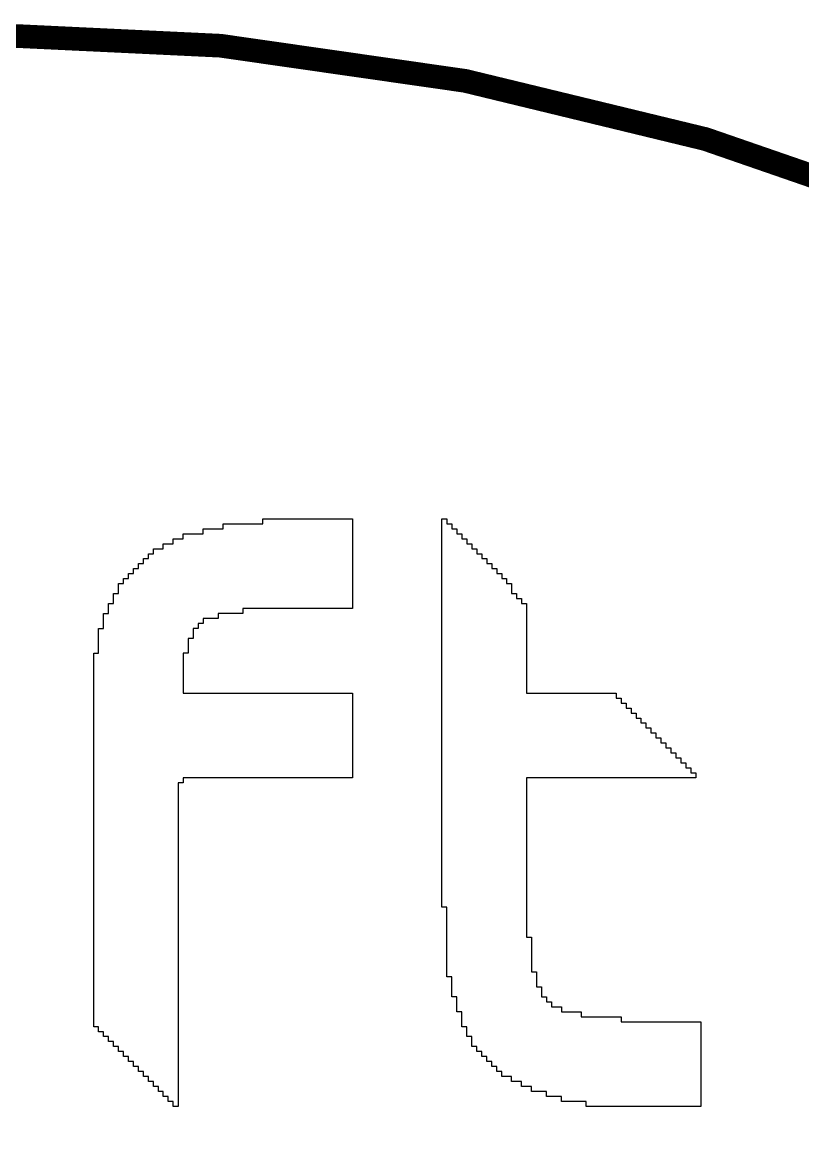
# Model space of a CAD drawing. Header units: millimetres. Extents: x -12.6 to 12.6, y -11.9 to 11.1.
# Drawn here: x 0.205 to 3.506, y 6.374 to 11.05 of the extents above; entities that cross this region are included whole.
import ezdxf

# ---------------------------------------------------------------- set-up
doc = ezdxf.new("R2010")
doc.units = ezdxf.units.MM
for name, color, linetype in [('BottomLayer', 5, 'Continuous'), ('Mechanical1', 6, 'Continuous'), ('TopLayer', 1, 'Continuous'), ('TopOverlay', 2, 'Continuous')]:
    doc.layers.add(name, color=color, linetype=linetype)

msp = doc.modelspace()

# ---------------------------------------------------------------- linework, layer by layer
at = {"layer": 'BottomLayer'}
for p, q in [((0, 11), (0.4322, 11)), ((0.4322, 11), (1.2939, 10.9322)), ((1.2939, 10.9322), (2.1476, 10.797)), ((2.1476, 10.797), (2.9881, 10.5952)), ((2.9881, 10.5952), (3.8102, 10.3281))]:
    msp.add_line(p, q, dxfattribs=at)
at = {"layer": 'Mechanical1', "const_width": 0.1}
msp.add_lwpolyline([(-10.8839, 1.5937, -0.864236), (10.8839, 1.5937)], format="xyb", dxfattribs=at)
at = {"layer": 'TopLayer'}
for p, q in [((0, 11), (0.4322, 11)), ((0.4322, 11), (1.2939, 10.9322)), ((1.2939, 10.9322), (2.1476, 10.797)), ((2.1476, 10.797), (2.9881, 10.5952)), ((2.9881, 10.5952), (3.8102, 10.3281))]:
    msp.add_line(p, q, dxfattribs=at)
at = {"layer": 'TopOverlay'}
for p, q in [((1.2225, 8.9304), (1.2225, 8.9514)), ((1.2225, 8.9514), (1.6011, 8.9514)), ((1.6011, 8.9514), (1.6011, 8.9304)), ((1.9798, 8.9304), (1.9798, 8.9514)), ((1.9798, 8.9514), (2.0008, 8.9514)), ((2.0008, 8.9514), (2.0008, 8.9304)), ((0.8859, 8.8673), (0.8859, 8.8883)), ((0.8859, 8.8883), (0.9701, 8.8883)), ((0.9701, 8.8883), (0.9701, 8.9094)), ((0.9701, 8.9094), (1.0542, 8.9094)), ((1.0542, 8.9094), (1.0542, 8.9304)), ((1.0542, 8.9304), (1.2225, 8.9304)), ((1.6011, 8.9304), (1.6011, 8.9094)), ((1.6011, 8.9094), (1.6011, 8.8883)), ((1.6011, 8.8883), (1.6011, 8.8673)), ((1.9798, 8.9094), (1.9798, 8.9304)), ((1.9798, 8.8883), (1.9798, 8.9094)), ((1.9798, 8.8673), (1.9798, 8.8883)), ((2.0008, 8.9304), (2.0218, 8.9304)), ((2.0218, 8.9304), (2.0218, 8.9094)), ((2.0218, 8.9094), (2.0429, 8.9094)), ((2.0429, 8.9094), (2.0429, 8.8883)), ((2.0429, 8.8883), (2.0639, 8.8883)), ((2.0639, 8.8883), (2.0639, 8.8673)), ((0.8018, 8.8252), (0.8018, 8.8463)), ((0.8018, 8.8463), (0.8438, 8.8463)), ((0.8438, 8.8463), (0.8438, 8.8673)), ((0.8438, 8.8673), (0.8859, 8.8673)), ((1.6011, 8.8673), (1.6011, 8.8463)), ((1.6011, 8.8463), (1.6011, 8.8252)), ((1.9798, 8.8463), (1.9798, 8.8673)), ((1.9798, 8.8252), (1.9798, 8.8463)), ((2.0639, 8.8673), (2.0849, 8.8673)), ((2.0849, 8.8673), (2.0849, 8.8463)), ((2.0849, 8.8463), (2.106, 8.8463)), ((2.106, 8.8463), (2.106, 8.8252)), ((0.7387, 8.7832), (0.7387, 8.8042)), ((0.7387, 8.8042), (0.7597, 8.8042)), ((0.7597, 8.8042), (0.7597, 8.8252)), ((0.7597, 8.8252), (0.8018, 8.8252)), ((1.6011, 8.8252), (1.6011, 8.8042)), ((1.6011, 8.8042), (1.6011, 8.7832)), ((1.9798, 8.8042), (1.9798, 8.8252)), ((1.9798, 8.7832), (1.9798, 8.8042)), ((2.106, 8.8252), (2.127, 8.8252)), ((2.127, 8.8252), (2.127, 8.8042)), ((2.127, 8.8042), (2.148, 8.8042)), ((2.148, 8.8042), (2.148, 8.7832)), ((0.6966, 8.7411), (0.6966, 8.7621)), ((0.6966, 8.7621), (0.7176, 8.7621)), ((0.7176, 8.7621), (0.7176, 8.7832)), ((0.7176, 8.7832), (0.7387, 8.7832)), ((1.6011, 8.7832), (1.6011, 8.7621)), ((1.6011, 8.7621), (1.6011, 8.7411)), ((1.9798, 8.7621), (1.9798, 8.7832)), ((1.9798, 8.7411), (1.9798, 8.7621)), ((2.148, 8.7832), (2.1691, 8.7832)), ((2.1691, 8.7832), (2.1691, 8.7621)), ((2.1691, 8.7621), (2.1901, 8.7621)), ((2.1901, 8.7621), (2.1901, 8.7411)), ((0.6335, 8.678), (0.6335, 8.699)), ((0.6335, 8.699), (0.6545, 8.699)), ((0.6545, 8.699), (0.6545, 8.7201)), ((0.6545, 8.7201), (0.6756, 8.7201)), ((0.6756, 8.7201), (0.6756, 8.7411)), ((0.6756, 8.7411), (0.6966, 8.7411)), ((1.6011, 8.7411), (1.6011, 8.7201)), ((1.6011, 8.7201), (1.6011, 8.699)), ((1.6011, 8.699), (1.6011, 8.678)), ((1.9798, 8.7201), (1.9798, 8.7411)), ((1.9798, 8.699), (1.9798, 8.7201)), ((1.9798, 8.678), (1.9798, 8.699)), ((2.1901, 8.7411), (2.2111, 8.7411)), ((2.2111, 8.7411), (2.2111, 8.7201)), ((2.2111, 8.7201), (2.2322, 8.7201)), ((2.2322, 8.7201), (2.2322, 8.699)), ((2.2322, 8.699), (2.2532, 8.699)), ((2.2532, 8.699), (2.2532, 8.678)), ((0.6125, 8.6569), (0.6125, 8.678)), ((0.6125, 8.678), (0.6335, 8.678)), ((0.6125, 8.6359), (0.6125, 8.6569)), ((1.6011, 8.678), (1.6011, 8.6569)), ((1.6011, 8.6569), (1.6011, 8.6359)), ((1.9798, 8.6569), (1.9798, 8.678)), ((1.9798, 8.6359), (1.9798, 8.6569)), ((2.2532, 8.678), (2.2742, 8.678)), ((2.2742, 8.678), (2.2742, 8.6569)), ((2.2742, 8.6569), (2.2742, 8.6359)), ((0.5914, 8.6149), (0.5914, 8.6359)), ((0.5914, 8.6359), (0.6125, 8.6359)), ((0.5914, 8.5938), (0.5914, 8.6149)), ((1.6011, 8.6359), (1.6011, 8.6149)), ((1.6011, 8.6149), (1.6011, 8.5938)), ((1.9798, 8.6149), (1.9798, 8.6359)), ((1.9798, 8.5938), (1.9798, 8.6149)), ((2.2742, 8.6359), (2.2953, 8.6359)), ((2.2953, 8.6359), (2.2953, 8.6149)), ((2.2953, 8.6149), (2.3163, 8.6149)), ((2.3163, 8.6149), (2.3163, 8.5938)), ((0.5704, 8.5728), (0.5704, 8.5938)), ((0.5704, 8.5938), (0.5914, 8.5938)), ((0.5704, 8.5518), (0.5704, 8.5728)), ((1.6011, 8.5728), (1.1383, 8.5728)), ((1.1383, 8.5728), (1.1383, 8.5518)), ((1.6011, 8.5938), (1.6011, 8.5728)), ((1.9798, 8.5728), (1.9798, 8.5938)), ((1.9798, 8.5518), (1.9798, 8.5728)), ((2.3163, 8.5938), (2.3374, 8.5938)), ((2.3374, 8.5938), (2.3374, 8.5728)), ((2.3374, 8.5728), (2.3374, 8.5518)), ((0.5493, 8.5307), (0.5493, 8.5518)), ((0.5493, 8.5518), (0.5704, 8.5518)), ((0.5493, 8.5097), (0.5493, 8.5307)), ((1.0332, 8.5307), (0.9701, 8.5307)), ((0.9701, 8.5307), (0.9701, 8.5097)), ((1.1383, 8.5518), (1.0332, 8.5518)), ((1.0332, 8.5518), (1.0332, 8.5307)), ((1.9798, 8.5307), (1.9798, 8.5518)), ((1.9798, 8.5097), (1.9798, 8.5307)), ((2.3374, 8.5518), (2.3374, 8.5307)), ((2.3374, 8.5307), (2.3374, 8.5097)), ((0.5283, 8.4676), (0.5283, 8.4887)), ((0.5283, 8.4887), (0.5493, 8.4887)), ((0.5283, 8.4466), (0.5283, 8.4676)), ((0.5493, 8.4887), (0.5493, 8.5097)), ((0.949, 8.4887), (0.928, 8.4887)), ((0.928, 8.4887), (0.928, 8.4676)), ((0.928, 8.4676), (0.928, 8.4466)), ((0.9701, 8.5097), (0.949, 8.5097)), ((0.949, 8.5097), (0.949, 8.4887)), ((1.9798, 8.4887), (1.9798, 8.5097)), ((1.9798, 8.4676), (1.9798, 8.4887)), ((1.9798, 8.4466), (1.9798, 8.4676)), ((2.3374, 8.5097), (2.3374, 8.4887)), ((2.3374, 8.4887), (2.3374, 8.4676)), ((2.3374, 8.4676), (2.3374, 8.4466)), ((0.5283, 8.4256), (0.5283, 8.4466)), ((0.5283, 8.4045), (0.5283, 8.4256)), ((0.928, 8.4466), (0.9069, 8.4466)), ((0.9069, 8.4466), (0.9069, 8.4256)), ((0.9069, 8.4256), (0.9069, 8.4045)), ((1.9798, 8.4256), (1.9798, 8.4466)), ((1.9798, 8.4045), (1.9798, 8.4256)), ((2.3374, 8.4466), (2.3374, 8.4256)), ((2.3374, 8.4256), (2.3374, 8.4045)), ((0.5073, 8.3625), (0.5073, 8.3835)), ((0.5073, 8.3835), (0.5283, 8.3835)), ((0.5283, 8.3835), (0.5283, 8.4045)), ((0.9069, 8.3835), (0.8859, 8.3835)), ((0.8859, 8.3835), (0.8859, 8.3625)), ((0.9069, 8.4045), (0.9069, 8.3835)), ((1.9798, 8.3835), (1.9798, 8.4045)), ((1.9798, 8.3625), (1.9798, 8.3835)), ((2.3374, 8.4045), (2.3374, 8.3835)), ((2.3374, 8.3835), (2.3374, 8.3625)), ((0.5073, 8.3414), (0.5073, 8.3625)), ((0.5073, 8.3204), (0.5073, 8.3414)), ((0.8859, 8.3625), (0.8859, 8.3414)), ((0.8859, 8.3414), (0.8859, 8.3204)), ((1.9798, 8.3414), (1.9798, 8.3625)), ((1.9798, 8.3204), (1.9798, 8.3414)), ((2.3374, 8.3625), (2.3374, 8.3414)), ((2.3374, 8.3414), (2.3374, 8.3204)), ((0.5073, 8.2993), (0.5073, 8.3204)), ((0.5073, 8.2783), (0.5073, 8.2993)), ((0.5073, 8.2573), (0.5073, 8.2783)), ((0.8859, 8.3204), (0.8859, 8.2993)), ((0.8859, 8.2993), (0.8859, 8.2783)), ((0.8859, 8.2783), (0.8859, 8.2573)), ((1.9798, 8.2993), (1.9798, 8.3204)), ((1.9798, 8.2783), (1.9798, 8.2993)), ((1.9798, 8.2573), (1.9798, 8.2783)), ((2.3374, 8.3204), (2.3374, 8.2993)), ((2.3374, 8.2993), (2.3374, 8.2783)), ((2.3374, 8.2783), (2.3374, 8.2573)), ((0.5073, 8.2362), (0.5073, 8.2573)), ((0.5073, 8.2152), (0.5073, 8.2362)), ((0.8859, 8.2573), (0.8859, 8.2362)), ((0.8859, 8.2362), (0.8859, 8.2152)), ((1.9798, 8.2362), (1.9798, 8.2573)), ((1.9798, 8.2152), (1.9798, 8.2362)), ((2.3374, 8.2573), (2.3374, 8.2362)), ((2.3374, 8.2362), (2.3374, 8.2152)), ((0.5073, 8.1942), (0.5073, 8.2152)), ((0.5073, 8.1731), (0.5073, 8.1942)), ((0.8859, 8.2152), (1.6011, 8.2152)), ((1.6011, 8.2152), (1.6011, 8.1942)), ((1.6011, 8.1942), (1.6011, 8.1731)), ((1.9798, 8.1942), (1.9798, 8.2152)), ((1.9798, 8.1731), (1.9798, 8.1942)), ((2.3374, 8.2152), (2.716, 8.2152)), ((2.716, 8.2152), (2.716, 8.1942)), ((2.716, 8.1942), (2.737, 8.1942)), ((2.737, 8.1942), (2.737, 8.1731)), ((0.5073, 8.1521), (0.5073, 8.1731)), ((0.5073, 8.1311), (0.5073, 8.1521)), ((1.6011, 8.1731), (1.6011, 8.1521)), ((1.6011, 8.1521), (1.6011, 8.1311)), ((1.9798, 8.1521), (1.9798, 8.1731)), ((1.9798, 8.1311), (1.9798, 8.1521)), ((2.737, 8.1731), (2.7581, 8.1731)), ((2.7581, 8.1731), (2.7581, 8.1521)), ((2.7581, 8.1521), (2.7791, 8.1521)), ((2.7791, 8.1521), (2.7791, 8.1311)), ((0.5073, 8.11), (0.5073, 8.1311)), ((0.5073, 8.089), (0.5073, 8.11)), ((1.6011, 8.1311), (1.6011, 8.11)), ((1.6011, 8.11), (1.6011, 8.089)), ((1.9798, 8.11), (1.9798, 8.1311)), ((1.9798, 8.089), (1.9798, 8.11)), ((2.7791, 8.1311), (2.8001, 8.1311)), ((2.8001, 8.1311), (2.8001, 8.11)), ((2.8001, 8.11), (2.8212, 8.11)), ((2.8212, 8.11), (2.8212, 8.089)), ((0.5073, 8.068), (0.5073, 8.089)), ((0.5073, 8.0469), (0.5073, 8.068)), ((0.5073, 8.0259), (0.5073, 8.0469)), ((1.6011, 8.089), (1.6011, 8.068)), ((1.6011, 8.068), (1.6011, 8.0469)), ((1.6011, 8.0469), (1.6011, 8.0259)), ((1.9798, 8.068), (1.9798, 8.089)), ((1.9798, 8.0469), (1.9798, 8.068)), ((1.9798, 8.0259), (1.9798, 8.0469)), ((2.8212, 8.089), (2.8422, 8.089)), ((2.8422, 8.089), (2.8422, 8.068)), ((2.8422, 8.068), (2.8632, 8.068)), ((2.8632, 8.068), (2.8632, 8.0469)), ((2.8632, 8.0469), (2.8843, 8.0469)), ((2.8843, 8.0469), (2.8843, 8.0259)), ((0.5073, 8.0049), (0.5073, 8.0259)), ((0.5073, 7.9838), (0.5073, 8.0049)), ((1.6011, 8.0259), (1.6011, 8.0049)), ((1.6011, 8.0049), (1.6011, 7.9838)), ((1.9798, 8.0049), (1.9798, 8.0259)), ((1.9798, 7.9838), (1.9798, 8.0049)), ((2.8843, 8.0259), (2.9053, 8.0259)), ((2.9053, 8.0259), (2.9053, 8.0049)), ((2.9053, 8.0049), (2.9263, 8.0049)), ((2.9263, 8.0049), (2.9263, 7.9838)), ((0.5073, 7.9628), (0.5073, 7.9838)), ((0.5073, 7.9417), (0.5073, 7.9628)), ((1.6011, 7.9838), (1.6011, 7.9628)), ((1.6011, 7.9628), (1.6011, 7.9417)), ((1.9798, 7.9628), (1.9798, 7.9838)), ((1.9798, 7.9417), (1.9798, 7.9628)), ((2.9263, 7.9838), (2.9474, 7.9838)), ((2.9474, 7.9838), (2.9474, 7.9628)), ((2.9474, 7.9628), (2.9684, 7.9628)), ((2.9684, 7.9628), (2.9684, 7.9417)), ((0.5073, 7.9207), (0.5073, 7.9417)), ((0.5073, 7.8997), (0.5073, 7.9207)), ((1.6011, 7.9417), (1.6011, 7.9207)), ((1.6011, 7.9207), (1.6011, 7.8997)), ((1.9798, 7.9207), (1.9798, 7.9417)), ((1.9798, 7.8997), (1.9798, 7.9207)), ((2.9684, 7.9417), (2.9895, 7.9417)), ((2.9895, 7.9417), (2.9895, 7.9207)), ((2.9895, 7.9207), (3.0105, 7.9207)), ((3.0105, 7.9207), (3.0105, 7.8997)), ((0.5073, 7.8786), (0.5073, 7.8997)), ((0.5073, 7.8576), (0.5073, 7.8786)), ((0.5073, 7.8366), (0.5073, 7.8576)), ((1.6011, 7.8576), (0.8859, 7.8576)), ((0.8859, 7.8576), (0.8859, 7.8366)), ((1.6011, 7.8997), (1.6011, 7.8786)), ((1.6011, 7.8786), (1.6011, 7.8576)), ((1.9798, 7.8786), (1.9798, 7.8997)), ((1.9798, 7.8576), (1.9798, 7.8786)), ((1.9798, 7.8366), (1.9798, 7.8576)), ((3.0526, 7.8576), (2.3374, 7.8576)), ((2.3374, 7.8576), (2.3374, 7.8366)), ((3.0105, 7.8997), (3.0315, 7.8997)), ((3.0315, 7.8997), (3.0315, 7.8786)), ((3.0315, 7.8786), (3.0526, 7.8786)), ((3.0526, 7.8786), (3.0526, 7.8576)), ((0.5073, 7.8155), (0.5073, 7.8366)), ((0.5073, 7.7945), (0.5073, 7.8155)), ((0.8859, 7.8366), (0.8649, 7.8366)), ((0.8649, 7.8366), (0.8649, 7.8155)), ((0.8649, 7.8155), (0.8649, 7.7945)), ((1.9798, 7.8155), (1.9798, 7.8366)), ((1.9798, 7.7945), (1.9798, 7.8155)), ((2.3374, 7.8366), (2.3374, 7.8155)), ((2.3374, 7.8155), (2.3374, 7.7945)), ((0.5073, 7.7735), (0.5073, 7.7945)), ((0.5073, 7.7524), (0.5073, 7.7735)), ((0.8649, 7.7945), (0.8649, 7.7735)), ((0.8649, 7.7735), (0.8649, 7.7524)), ((1.9798, 7.7735), (1.9798, 7.7945)), ((1.9798, 7.7524), (1.9798, 7.7735)), ((2.3374, 7.7945), (2.3374, 7.7735)), ((2.3374, 7.7735), (2.3374, 7.7524)), ((0.5073, 7.7314), (0.5073, 7.7524)), ((0.5073, 7.7104), (0.5073, 7.7314)), ((0.8649, 7.7524), (0.8649, 7.7314)), ((0.8649, 7.7314), (0.8649, 7.7104)), ((1.9798, 7.7314), (1.9798, 7.7524)), ((1.9798, 7.7104), (1.9798, 7.7314)), ((2.3374, 7.7524), (2.3374, 7.7314)), ((2.3374, 7.7314), (2.3374, 7.7104)), ((0.5073, 7.6893), (0.5073, 7.7104)), ((0.5073, 7.6683), (0.5073, 7.6893)), ((0.8649, 7.7104), (0.8649, 7.6893)), ((0.8649, 7.6893), (0.8649, 7.6683)), ((1.9798, 7.6893), (1.9798, 7.7104)), ((1.9798, 7.6683), (1.9798, 7.6893)), ((2.3374, 7.7104), (2.3374, 7.6893)), ((2.3374, 7.6893), (2.3374, 7.6683)), ((0.5073, 7.6472), (0.5073, 7.6683)), ((0.5073, 7.6262), (0.5073, 7.6472)), ((0.5073, 7.6052), (0.5073, 7.6262)), ((0.8649, 7.6683), (0.8649, 7.6472)), ((0.8649, 7.6472), (0.8649, 7.6262)), ((0.8649, 7.6262), (0.8649, 7.6052)), ((1.9798, 7.6472), (1.9798, 7.6683)), ((1.9798, 7.6262), (1.9798, 7.6472)), ((1.9798, 7.6052), (1.9798, 7.6262)), ((2.3374, 7.6683), (2.3374, 7.6472)), ((2.3374, 7.6472), (2.3374, 7.6262)), ((2.3374, 7.6262), (2.3374, 7.6052)), ((0.5073, 7.5841), (0.5073, 7.6052)), ((0.5073, 7.5631), (0.5073, 7.5841)), ((0.8649, 7.6052), (0.8649, 7.5841)), ((0.8649, 7.5841), (0.8649, 7.5631)), ((1.9798, 7.5841), (1.9798, 7.6052)), ((1.9798, 7.5631), (1.9798, 7.5841)), ((2.3374, 7.6052), (2.3374, 7.5841)), ((2.3374, 7.5841), (2.3374, 7.5631)), ((0.5073, 7.5421), (0.5073, 7.5631)), ((0.5073, 7.521), (0.5073, 7.5421)), ((0.8649, 7.5631), (0.8649, 7.5421)), ((0.8649, 7.5421), (0.8649, 7.521)), ((1.9798, 7.5421), (1.9798, 7.5631)), ((1.9798, 7.521), (1.9798, 7.5421)), ((2.3374, 7.5631), (2.3374, 7.5421)), ((2.3374, 7.5421), (2.3374, 7.521)), ((0.5073, 7.5), (0.5073, 7.521)), ((0.5073, 7.479), (0.5073, 7.5)), ((0.8649, 7.521), (0.8649, 7.5)), ((0.8649, 7.5), (0.8649, 7.479)), ((1.9798, 7.5), (1.9798, 7.521)), ((1.9798, 7.479), (1.9798, 7.5)), ((2.3374, 7.521), (2.3374, 7.5)), ((2.3374, 7.5), (2.3374, 7.479)), ((0.5073, 7.4579), (0.5073, 7.479)), ((0.5073, 7.4369), (0.5073, 7.4579)), ((0.5073, 7.4159), (0.5073, 7.4369)), ((0.8649, 7.479), (0.8649, 7.4579)), ((0.8649, 7.4579), (0.8649, 7.4369)), ((0.8649, 7.4369), (0.8649, 7.4159)), ((1.9798, 7.4579), (1.9798, 7.479)), ((1.9798, 7.4369), (1.9798, 7.4579)), ((1.9798, 7.4159), (1.9798, 7.4369)), ((2.3374, 7.479), (2.3374, 7.4579)), ((2.3374, 7.4579), (2.3374, 7.4369)), ((2.3374, 7.4369), (2.3374, 7.4159)), ((0.5073, 7.3948), (0.5073, 7.4159)), ((0.5073, 7.3738), (0.5073, 7.3948)), ((0.8649, 7.4159), (0.8649, 7.3948)), ((0.8649, 7.3948), (0.8649, 7.3738)), ((1.9798, 7.3948), (1.9798, 7.4159)), ((1.9798, 7.3738), (1.9798, 7.3948)), ((2.3374, 7.4159), (2.3374, 7.3948)), ((2.3374, 7.3948), (2.3374, 7.3738)), ((0.5073, 7.3528), (0.5073, 7.3738)), ((0.5073, 7.3317), (0.5073, 7.3528)), ((0.8649, 7.3738), (0.8649, 7.3528)), ((0.8649, 7.3528), (0.8649, 7.3317)), ((1.9798, 7.3528), (1.9798, 7.3738)), ((1.9798, 7.3317), (1.9798, 7.3528)), ((2.3374, 7.3738), (2.3374, 7.3528)), ((2.3374, 7.3528), (2.3374, 7.3317)), ((0.5073, 7.3107), (0.5073, 7.3317)), ((0.5073, 7.2896), (0.5073, 7.3107)), ((0.8649, 7.3317), (0.8649, 7.3107)), ((0.8649, 7.3107), (0.8649, 7.2896)), ((1.9798, 7.3107), (1.9798, 7.3317)), ((2.0008, 7.3107), (1.9798, 7.3107)), ((2.0008, 7.2896), (2.0008, 7.3107)), ((2.3374, 7.3317), (2.3374, 7.3107)), ((2.3374, 7.3107), (2.3374, 7.2896)), ((0.5073, 7.2686), (0.5073, 7.2896)), ((0.5073, 7.2476), (0.5073, 7.2686)), ((0.5073, 7.2265), (0.5073, 7.2476)), ((0.8649, 7.2896), (0.8649, 7.2686)), ((0.8649, 7.2686), (0.8649, 7.2476)), ((0.8649, 7.2476), (0.8649, 7.2265)), ((2.0008, 7.2686), (2.0008, 7.2896)), ((2.0008, 7.2476), (2.0008, 7.2686)), ((2.0008, 7.2265), (2.0008, 7.2476)), ((2.3374, 7.2896), (2.3374, 7.2686)), ((2.3374, 7.2686), (2.3374, 7.2476)), ((2.3374, 7.2476), (2.3374, 7.2265)), ((0.5073, 7.2055), (0.5073, 7.2265)), ((0.5073, 7.1845), (0.5073, 7.2055)), ((0.8649, 7.2265), (0.8649, 7.2055)), ((0.8649, 7.2055), (0.8649, 7.1845)), ((2.0008, 7.2055), (2.0008, 7.2265)), ((2.0008, 7.1845), (2.0008, 7.2055)), ((2.3374, 7.2265), (2.3374, 7.2055)), ((2.3374, 7.2055), (2.3374, 7.1845)), ((0.5073, 7.1634), (0.5073, 7.1845)), ((0.5073, 7.1424), (0.5073, 7.1634)), ((0.8649, 7.1845), (0.8649, 7.1634)), ((0.8649, 7.1634), (0.8649, 7.1424)), ((2.0008, 7.1634), (2.0008, 7.1845)), ((2.0008, 7.1424), (2.0008, 7.1634)), ((2.3374, 7.1845), (2.3584, 7.1845)), ((2.3584, 7.1845), (2.3584, 7.1634)), ((2.3584, 7.1634), (2.3584, 7.1424)), ((0.5073, 7.1214), (0.5073, 7.1424)), ((0.5073, 7.1003), (0.5073, 7.1214)), ((0.8649, 7.1424), (0.8649, 7.1214)), ((0.8649, 7.1214), (0.8649, 7.1003)), ((2.0008, 7.1214), (2.0008, 7.1424)), ((2.0008, 7.1003), (2.0008, 7.1214)), ((2.3584, 7.1424), (2.3584, 7.1214)), ((2.3584, 7.1214), (2.3584, 7.1003)), ((0.5073, 7.0793), (0.5073, 7.1003)), ((0.5073, 7.0583), (0.5073, 7.0793)), ((0.8649, 7.1003), (0.8649, 7.0793)), ((0.8649, 7.0793), (0.8649, 7.0583)), ((2.0008, 7.0793), (2.0008, 7.1003)), ((2.0008, 7.0583), (2.0008, 7.0793)), ((2.3584, 7.1003), (2.3584, 7.0793)), ((2.3584, 7.0793), (2.3584, 7.0583)), ((0.5073, 7.0372), (0.5073, 7.0583)), ((0.5073, 7.0162), (0.5073, 7.0372)), ((0.5073, 6.9951), (0.5073, 7.0162)), ((0.8649, 7.0583), (0.8649, 7.0372)), ((0.8649, 7.0372), (0.8649, 7.0162)), ((0.8649, 7.0162), (0.8649, 6.9951)), ((2.0008, 7.0372), (2.0008, 7.0583)), ((2.0008, 7.0162), (2.0008, 7.0372)), ((2.0218, 7.0162), (2.0008, 7.0162)), ((2.0218, 6.9951), (2.0218, 7.0162)), ((2.3584, 7.0583), (2.3584, 7.0372)), ((2.3584, 7.0372), (2.3794, 7.0372)), ((2.3794, 7.0372), (2.3794, 7.0162)), ((2.3794, 7.0162), (2.3794, 6.9951)), ((0.5073, 6.9741), (0.5073, 6.9951)), ((0.5073, 6.9531), (0.5073, 6.9741)), ((0.8649, 6.9951), (0.8649, 6.9741)), ((0.8649, 6.9741), (0.8649, 6.9531)), ((2.0218, 6.9741), (2.0218, 6.9951)), ((2.0218, 6.9531), (2.0218, 6.9741)), ((2.3794, 6.9951), (2.3794, 6.9741)), ((2.3794, 6.9741), (2.4005, 6.9741)), ((2.4005, 6.9741), (2.4005, 6.9531)), ((0.5073, 6.932), (0.5073, 6.9531)), ((0.5073, 6.911), (0.5073, 6.932)), ((0.8649, 6.9531), (0.8649, 6.932)), ((0.8649, 6.932), (0.8649, 6.911)), ((2.0218, 6.932), (2.0218, 6.9531)), ((2.0429, 6.932), (2.0218, 6.932)), ((2.0429, 6.911), (2.0429, 6.932)), ((2.4005, 6.9531), (2.4005, 6.932)), ((2.4005, 6.932), (2.4215, 6.932)), ((2.4215, 6.932), (2.4215, 6.911)), ((0.5073, 6.89), (0.5073, 6.911)), ((0.5073, 6.8689), (0.5073, 6.89)), ((0.8649, 6.911), (0.8649, 6.89)), ((0.8649, 6.89), (0.8649, 6.8689)), ((2.0429, 6.89), (2.0429, 6.911)), ((2.0429, 6.8689), (2.0429, 6.89)), ((2.4215, 6.911), (2.4425, 6.911)), ((2.4425, 6.911), (2.4425, 6.89)), ((2.4425, 6.89), (2.4846, 6.89)), ((2.4846, 6.89), (2.4846, 6.8689)), ((0.5073, 6.8479), (0.5073, 6.8689)), ((0.5073, 6.8269), (0.5073, 6.8479)), ((0.5073, 6.8058), (0.5073, 6.8269)), ((0.8649, 6.8689), (0.8649, 6.8479)), ((0.8649, 6.8479), (0.8649, 6.8269)), ((0.8649, 6.8269), (0.8649, 6.8058)), ((2.0639, 6.8689), (2.0429, 6.8689)), ((2.0639, 6.8479), (2.0639, 6.8689)), ((2.0639, 6.8269), (2.0639, 6.8479)), ((2.0639, 6.8058), (2.0639, 6.8269)), ((2.4846, 6.8689), (2.5687, 6.8689)), ((2.5687, 6.8689), (2.5687, 6.8479)), ((2.5687, 6.8479), (2.737, 6.8479)), ((2.737, 6.8479), (2.737, 6.8269)), ((2.737, 6.8269), (3.0736, 6.8269)), ((3.0736, 6.8269), (3.0736, 6.8058)), ((0.5283, 6.8058), (0.5073, 6.8058)), ((0.5283, 6.7848), (0.5283, 6.8058)), ((0.5493, 6.7848), (0.5283, 6.7848)), ((0.5493, 6.7638), (0.5493, 6.7848)), ((0.8649, 6.8058), (0.8649, 6.7848)), ((0.8649, 6.7848), (0.8649, 6.7638)), ((2.0849, 6.8058), (2.0639, 6.8058)), ((2.0849, 6.7848), (2.0849, 6.8058)), ((2.0849, 6.7638), (2.0849, 6.7848)), ((3.0736, 6.8058), (3.0736, 6.7848)), ((3.0736, 6.7848), (3.0736, 6.7638)), ((0.5704, 6.7638), (0.5493, 6.7638)), ((0.5704, 6.7427), (0.5704, 6.7638)), ((0.5914, 6.7427), (0.5704, 6.7427)), ((0.5914, 6.7217), (0.5914, 6.7427)), ((0.8649, 6.7638), (0.8649, 6.7427)), ((0.8649, 6.7427), (0.8649, 6.7217)), ((2.106, 6.7638), (2.0849, 6.7638)), ((2.106, 6.7427), (2.106, 6.7638)), ((2.106, 6.7217), (2.106, 6.7427)), ((3.0736, 6.7638), (3.0736, 6.7427)), ((3.0736, 6.7427), (3.0736, 6.7217)), ((0.6125, 6.7217), (0.5914, 6.7217)), ((0.6125, 6.7007), (0.6125, 6.7217)), ((0.6335, 6.7007), (0.6125, 6.7007)), ((0.6335, 6.6796), (0.6335, 6.7007)), ((0.8649, 6.7217), (0.8649, 6.7007)), ((0.8649, 6.7007), (0.8649, 6.6796)), ((2.127, 6.7217), (2.106, 6.7217)), ((2.127, 6.7007), (2.127, 6.7217)), ((2.148, 6.7007), (2.127, 6.7007)), ((2.148, 6.6796), (2.148, 6.7007)), ((3.0736, 6.7217), (3.0736, 6.7007)), ((3.0736, 6.7007), (3.0736, 6.6796)), ((0.6545, 6.6796), (0.6335, 6.6796)), ((0.6545, 6.6586), (0.6545, 6.6796)), ((0.6756, 6.6586), (0.6545, 6.6586)), ((0.6756, 6.6375), (0.6756, 6.6586)), ((0.8649, 6.6796), (0.8649, 6.6586)), ((0.8649, 6.6586), (0.8649, 6.6375)), ((2.1691, 6.6796), (2.148, 6.6796)), ((2.1691, 6.6586), (2.1691, 6.6796)), ((2.1901, 6.6586), (2.1691, 6.6586)), ((2.1901, 6.6375), (2.1901, 6.6586)), ((3.0736, 6.6796), (3.0736, 6.6586)), ((3.0736, 6.6586), (3.0736, 6.6375)), ((0.6966, 6.6375), (0.6756, 6.6375)), ((0.6966, 6.6165), (0.6966, 6.6375)), ((0.7176, 6.6165), (0.6966, 6.6165)), ((0.7176, 6.5955), (0.7176, 6.6165)), ((0.7387, 6.5955), (0.7176, 6.5955)), ((0.7387, 6.5744), (0.7387, 6.5955)), ((0.8649, 6.6375), (0.8649, 6.6165)), ((0.8649, 6.6165), (0.8649, 6.5955)), ((0.8649, 6.5955), (0.8649, 6.5744)), ((2.2111, 6.6375), (2.1901, 6.6375)), ((2.2111, 6.6165), (2.2111, 6.6375)), ((2.2322, 6.6165), (2.2111, 6.6165)), ((2.2322, 6.5955), (2.2322, 6.6165)), ((2.2742, 6.5955), (2.2322, 6.5955)), ((2.2742, 6.5744), (2.2742, 6.5955)), ((3.0736, 6.6375), (3.0736, 6.6165)), ((3.0736, 6.6165), (3.0736, 6.5955)), ((3.0736, 6.5955), (3.0736, 6.5744)), ((0.7597, 6.5744), (0.7387, 6.5744)), ((0.7597, 6.5534), (0.7597, 6.5744)), ((0.7807, 6.5534), (0.7597, 6.5534)), ((0.7807, 6.5324), (0.7807, 6.5534)), ((0.8649, 6.5744), (0.8649, 6.5534)), ((0.8649, 6.5534), (0.8649, 6.5324)), ((2.3163, 6.5744), (2.2742, 6.5744)), ((2.3163, 6.5534), (2.3163, 6.5744)), ((2.3584, 6.5534), (2.3163, 6.5534)), ((2.3584, 6.5324), (2.3584, 6.5534)), ((3.0736, 6.5744), (3.0736, 6.5534)), ((3.0736, 6.5534), (3.0736, 6.5324)), ((0.8018, 6.5324), (0.7807, 6.5324)), ((0.8018, 6.5113), (0.8018, 6.5324)), ((0.8228, 6.5113), (0.8018, 6.5113)), ((0.8228, 6.4903), (0.8228, 6.5113)), ((0.8649, 6.5324), (0.8649, 6.5113)), ((0.8649, 6.5113), (0.8649, 6.4903)), ((2.4215, 6.5324), (2.3584, 6.5324)), ((2.4215, 6.5113), (2.4215, 6.5324)), ((2.4846, 6.5113), (2.4215, 6.5113)), ((2.4846, 6.4903), (2.4846, 6.5113)), ((3.0736, 6.5324), (3.0736, 6.5113)), ((3.0736, 6.5113), (3.0736, 6.4903)), ((0.8438, 6.4903), (0.8228, 6.4903)), ((0.8438, 6.4693), (0.8438, 6.4903)), ((0.8649, 6.4693), (0.8438, 6.4693)), ((0.8649, 6.4903), (0.8649, 6.4693)), ((2.5898, 6.4903), (2.4846, 6.4903)), ((2.5898, 6.4693), (2.5898, 6.4903)), ((3.0736, 6.4693), (2.5898, 6.4693)), ((3.0736, 6.4903), (3.0736, 6.4693))]:
    msp.add_line(p, q, dxfattribs=at)

doc.saveas('drawing.dxf')
